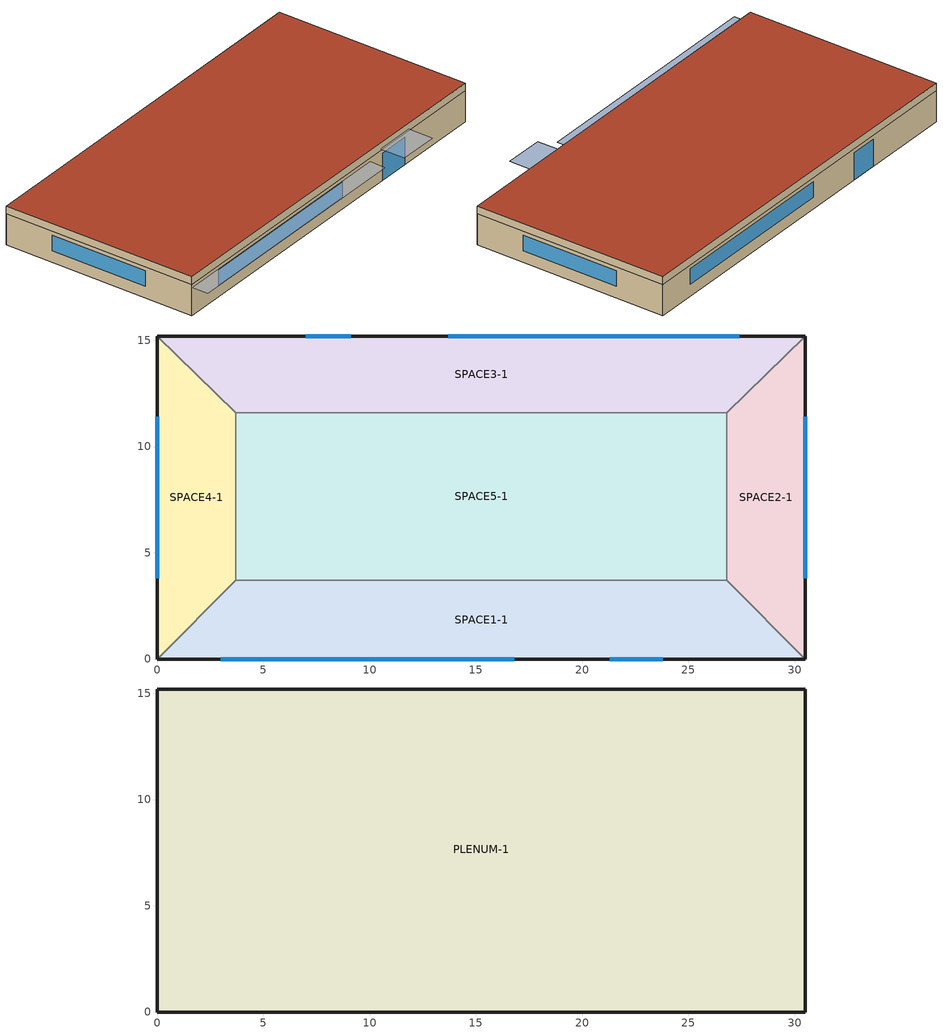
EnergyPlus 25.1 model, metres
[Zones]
SPACE1-1
 floor ground (FLOOR-SLAB-1): 26.8,3.7 30.5,0 0,0 3.7,3.7 z0
 wall outside (WALL-1): 0,0 30.5,0 z0:2.4
 wall to SPACE2-1 (INT-WALL-1): 30.5,0 26.8,3.7 z0:2.4
 wall to SPACE4-1 (INT-WALL-1): 3.7,3.7 0,0 z0:2.4
 wall to SPACE5-1 (INT-WALL-1): 26.8,3.7 3.7,3.7 z0:2.4
 window (Dbl Clr 3mm/13mm Air): 3,0 16.8,0 z0.9:2.1
 window (Sgl Grey 3mm): 21.3,0 23.8,0 z0:2.1
SPACE2-1
 floor ground (FLOOR-SLAB-1): 26.8,11.6 30.5,15.2 30.5,0 26.8,3.7 z0
 wall outside (WALL-1): 30.5,0 30.5,15.2 z0:2.4
 wall to SPACE3-1 (INT-WALL-1): 30.5,15.2 26.8,11.6 z0:2.4
 wall to SPACE5-1 (INT-WALL-1): 26.8,11.6 26.8,3.7 z0:2.4
 window (Dbl Clr 3mm/13mm Air): 30.5,3.8 30.5,11.4 z0.9:2.1
SPACE3-1
 floor ground (FLOOR-SLAB-1): 26.8,11.6 3.7,11.6 0,15.2 30.5,15.2 z0
 wall outside (WALL-1): 30.5,15.2 0,15.2 z0:2.4
 wall to SPACE4-1 (INT-WALL-1): 0,15.2 3.7,11.6 z0:2.4
 wall to SPACE5-1 (INT-WALL-1): 3.7,11.6 26.8,11.6 z0:2.4
 window (Dbl Clr 3mm/13mm Air): 27.4,15.2 13.7,15.2 z0.9:2.1
 window (Sgl Grey 3mm): 9.1,15.2 7,15.2 z0:2.1
SPACE4-1
 floor ground (FLOOR-SLAB-1): 3.7,3.7 0,0 0,15.2 3.7,11.6 z0
 wall outside (WALL-1): 0,15.2 0,0 z0:2.4
 wall to SPACE5-1 (INT-WALL-1): 3.7,3.7 3.7,11.6 z0:2.4
 window (Dbl Clr 3mm/13mm Air): 0,11.4 0,3.8 z0.9:2.1
SPACE5-1
 floor ground (FLOOR-SLAB-1): 26.8,11.6 26.8,3.7 3.7,3.7 3.7,11.6 z0
PLENUM-1
 floor to SPACE1-1 (CLNG-1): 26.8,3.7 30.5,0 0,0 3.7,3.7 z2.4
 floor to SPACE2-1 (CLNG-1): 26.8,11.6 30.5,15.2 30.5,0 26.8,3.7 z2.4
 floor to SPACE3-1 (CLNG-1): 26.8,11.6 3.7,11.6 0,15.2 30.5,15.2 z2.4
 floor to SPACE4-1 (CLNG-1): 3.7,3.7 0,0 0,15.2 3.7,11.6 z2.4
 floor to SPACE5-1 (CLNG-1): 26.8,11.6 26.8,3.7 3.7,3.7 3.7,11.6 z2.4
 wall outside (WALL-1): 0,0 30.5,0 30.5,15.2 0,15.2 0,0 z2.4:3
 roof outside (ROOF-1): 0,15.2 0,0 30.5,0 30.5,15.2 z3
shading: 0,-1.3 0,0 19.8,0 19.8,-1.3 z2.2; 21,-2 21,0 24.1,0 24.1,-2 z2.6
[Building]
Building: North Axis {deg}=30; Terrain=City; Loads Convergence Tolerance Value {W}=0.04; Temperature Convergence Tolerance Value {deltaC}=0.4; Solar Distribution=FullExterior; Maximum Number of Warmup Days=25; Minimum Number of Warmup Days=6
[Site:Location]
CHICAGO_IL_USA TMY2-94846: Latitude {deg}=41.78; Longitude {deg}=-87.75; Time Zone {hr}=-6; Elevation {m}=190
[SizingPeriod:DesignDay] Day of Month=21; Humidity Condition Type=Wetbulb; Barometric Pressure {Pa}=99063; Rain Indicator=No; Snow Indicator=No; Daylight Saving Time Indicator=No; Solar Model Indicator=ASHRAEClearSky
Name | Month | Day Type | Maximum Dry-Bulb Temperature {C} | Daily Dry-Bulb Temperature Range {deltaC} | Wetbulb or DewPoint at Maximum Dry-Bulb {C} | Wind Speed {m/s} | Wind Direction {deg} | Sky Clearness
CHICAGO_IL_USA Annual Heating 99% Design Conditions DB | 1 | WinterDesignDay | -17.3 | 0 | -17.3 | 4.9 | 270 | 0
CHICAGO_IL_USA Annual Cooling 1% Design Conditions DB/MCWB | 7 | SummerDesignDay | 31.5 | 10.7 | 23 | 5.3 | 230 | 1
[Site:GroundTemperature:BuildingSurface]
21.5, 21.4, 21.5, 21.5, 22, 22.9, 23, 23.1, 23.1, 22.2, 21.7, 21.6
[Material] Thermal Absorptance=0.9
Name | Roughness | Thickness {m} | Conductivity {W/m-K} | Density {kg/m3} | Specific Heat {J/kg-K} | Solar Absorptance | Visible Absorptance
RG01 | Rough | 0.0127 | 1.442 | 881 | 1674 | 0.65 | 0.65
BR01 | VeryRough | 0.0095 | 0.162 | 1121 | 1464 | 0.7 | 0.7
IN46 | VeryRough | 0.0762 | 0.023 | 24 | 1590 | 0.5 | 0.5
WD01 | MediumSmooth | 0.0191 | 0.115 | 513 | 1381 | 0.78 | 0.78
PW03 | MediumSmooth | 0.0127 | 0.115 | 545 | 1213 | 0.78 | 0.78
IN02 | Rough | 0.0901 | 0.043 | 10 | 837 | 0.75 | 0.75
GP01 | MediumSmooth | 0.0127 | 0.16 | 801 | 837 | 0.75 | 0.75
GP02 | MediumSmooth | 0.0159 | 0.16 | 801 | 837 | 0.75 | 0.75
CC03 | MediumRough | 0.1016 | 1.31 | 2243 | 837 | 0.65 | 0.65
[Material:NoMass]
MAT-CLNG-1: Roughness=Rough; Thermal Resistance {m2-K/W}=0.652259; Thermal Absorptance=0.65; Solar Absorptance=0.65; Visible Absorptance=0.65
[Material:AirGap]
AL21: Thermal Resistance {m2-K/W}=0.157
[Construction]
ROOF-1: RG01, BR01, IN46, WD01
WALL-1: WD01, PW03, IN02, GP01
CLNG-1: MAT-CLNG-1
FLOOR-SLAB-1: CC03
INT-WALL-1: GP02, AL21, GP02
Dbl Clr 3mm/13mm Air: CLEAR 3MM, AIR 13MM, CLEAR 3MM
Sgl Grey 3mm: GREY 3MM
[WindowMaterial:Gas]
AIR 13MM: Gas Type=Air; Thickness {m}=0.0127
[WindowMaterial:Glazing] Optical Data Type=SpectralAverage; Thickness {m}=0.003; Infrared Transmittance at Normal Incidence=0; Front Side Infrared Hemispherical Emissivity=0.84; Back Side Infrared Hemispherical Emissivity=0.84; Conductivity {W/m-K}=0.9
Name | Solar Transmittance at Normal Incidence | Front Side Solar Reflectance at Normal Incidence | Back Side Solar Reflectance at Normal Incidence | Visible Transmittance at Normal Incidence | Front Side Visible Reflectance at Normal Incidence | Back Side Visible Reflectance at Normal Incidence
CLEAR 3MM | 0.837 | 0.075 | 0.075 | 0.898 | 0.081 | 0.081
GREY 3MM | 0.626 | 0.061 | 0.061 | 0.611 | 0.061 | 0.061
[Zone] Type=1; Multiplier=1
Name | Ceiling Height {m} | Volume {m3}
PLENUM-1 | 0.6096 | 283.2
SPACE1-1; SPACE3-1 | 2.4384 | 239.247
SPACE2-1; SPACE4-1 | 2.4384 | 103.311
SPACE5-1 | 2.4384 | 447.683
[ZoneInfiltration:DesignFlowRate] Schedule=INFIL-SCH; Design Flow Rate Calculation Method=flow/zone; Constant Term Coefficient=0; Temperature Term Coefficient=0; Velocity Term Coefficient=0.2237; Velocity Squared Term Coefficient=0
Name | Zone or ZoneList or Space or SpaceList | Design Flow Rate {m3/s}
SPACE1-1 Infil 1 | SPACE1-1 | 0.0167
SPACE2-1 Infil 1 | SPACE2-1 | 0.00717
SPACE3-1 Infil 1 | SPACE3-1 | 0.0167
SPACE4-1 Infil 1 | SPACE4-1 | 0.00717
SPACE5-1 Infil 1 | SPACE5-1 | 0.031089
[People] Number of People Schedule=OCCUPY-1; Number of People Calculation Method=people; Fraction Radiant=0.3; Activity Level Schedule=ActSchd
Name | Zone or ZoneList or Space or SpaceList | Number of People
SPACE1-1 People 1 | SPACE1-1 | 11
SPACE2-1 People 1 | SPACE2-1 | 5
SPACE3-1 People 1 | SPACE3-1 | 11
SPACE4-1 People 1 | SPACE4-1 | 5
SPACE5-1 People 1 | SPACE5-1 | 20
[Lights] Schedule=LIGHTS-1; Design Level Calculation Method=LightingLevel; Return Air Fraction=0; Fraction Radiant=0.59; Fraction Visible=0.2; Fraction Replaceable=0
Name | Zone or ZoneList or Space or SpaceList | Lighting Level {W}
SPACE1-1 Lights 1 | SPACE1-1 | 1584
SPACE2-1 Lights 1 | SPACE2-1 | 684
SPACE3-1 Lights 1 | SPACE3-1 | 1584
SPACE4-1 Lights 1 | SPACE4-1 | 684
SPACE5-1 Lights 1 | SPACE5-1 | 2964
[ElectricEquipment] Schedule=EQUIP-1; Design Level Calculation Method=EquipmentLevel; Fraction Latent=0; Fraction Radiant=0.3; Fraction Lost=0
Name | Zone or ZoneList or Space or SpaceList | Design Level {W}
SPACE1-1 ElecEq 1 | SPACE1-1 | 1056
SPACE2-1 ElecEq 1 | SPACE2-1 | 456
SPACE3-1 ElecEq 1 | SPACE3-1 | 1056
SPACE4-1 ElecEq 1 | SPACE4-1 | 456
SPACE5-1 ElecEq 1 | SPACE5-1 | 1976
[HVACTemplate:Thermostat]
All Zones: Heating Setpoint Schedule=Htg-SetP-Sch; Cooling Setpoint Schedule=Clg-SetP-Sch
[HVACTemplate:Zone:VRF] Template Thermostat=All Zones; Rated Total Heating Capacity Sizing Ratio {W/W}=1; Cooling Supply Air Flow Rate {m3/s}=autosize; No Cooling Supply Air Flow Rate {m3/s}=autosize; Heating Supply Air Flow Rate {m3/s}=autosize; No Heating Supply Air Flow Rate {m3/s}=autosize; Cooling Outdoor Air Flow Rate {m3/s}=autosize; Heating Outdoor Air Flow Rate {m3/s}=autosize; No Load Outdoor Air Flow Rate {m3/s}=autosize; Outdoor Air Method=Flow/Person; Outdoor Air Flow Rate per Person {m3/s}=0.00944; Supply Fan Operating Mode Schedule=FanAvailSched; Supply Air Fan placement=BlowThrough; Supply Fan Total Efficiency=0.7; Supply Fan Delta Pressure {Pa}=75; Supply Fan Motor Efficiency=0.9; Cooling Coil Type=VariableRefrigerantFlowDX; Cooling Coil Gross Rated Total Capacity {W}=autosize; Cooling Coil Gross Rated Sensible Heat Ratio=autosize; Heat Pump Heating Coil Type=VariableRefrigerantFlowDX; Heat Pump Heating Coil Gross Rated Capacity {W}=autosize; Zone Cooling Design Supply Air Temperature Input Method=SupplyAirTemperature; Zone Cooling Design Supply Air Temperature {C}=14; Zone Cooling Design Supply Air Temperature Difference {deltaC}=11.11; Zone Heating Design Supply Air Temperature Input Method=SupplyAirTemperature; Zone Heating Design Supply Air Temperature {C}=50; Zone Heating Design Supply Air Temperature Difference {deltaC}=30; Baseboard Heating Type=None; Baseboard Heating Capacity {W}=autosize
Name | Template VRF System
SPACE1-1; SPACE2-1; SPACE3-1; SPACE4-1 | VRF Sys 1 Water Source
SPACE5-1 | VRF Sys 2 Air Source
[HVACTemplate:System:VRF] Gross Rated Total Cooling Capacity {W}=autosize; Gross Rated Cooling COP {W/W}=3.3; Minimum Outdoor Temperature in Cooling Mode {C}=-6; Maximum Outdoor Temperature in Cooling Mode {C}=43; Gross Rated Heating Capacity {W}=autosize; Rated Heating Capacity Sizing Ratio {W/W}=1; Gross Rated Heating COP {W/W}=3.4; Minimum Heat Pump Part-Load Ratio=0.15; Heat Pump Waste Heat Recovery=No; Equivalent Piping Length used for Piping Correction Factor in Cooling Mode {m}=30; Vertical Height used for Piping Correction Factor {m}=10; Equivalent Piping Length used for Piping Correction Factor in Heating Mode {m}=30; Crankcase Heater Power per Compressor {W}=33; Number of Compressors=2; Ratio of Compressor Size to Total Compressor Capacity {W/W}=0.5; Maximum Outdoor Dry-bulb Temperature for Crankcase Heater {C}=5; Defrost Strategy=Resistive; Defrost Control=Timed; Defrost Time Period Fraction=0.058333; Resistive Defrost Heater Capacity {W}=autosize; Maximum Outdoor Dry-bulb Temperature for Defrost Operation {C}=5; Water Condenser Volume Flow Rate {m3/s}=autosize; Evaporative Condenser Effectiveness=0.9; Evaporative Condenser Air Flow Rate {m3/s}=autosize; Basin Heater Setpoint Temperature {C}=2; Fuel Type=Electricity; Minimum Outdoor Temperature in Heat Recovery Mode {C}=-15; Maximum Outdoor Temperature in Heat Recovery Mode {C}=45
Name | Minimum Outdoor Temperature in Heating Mode {C} | Maximum Outdoor Temperature in Heating Mode {C} | Master Thermostat Priority Control Type | Condenser Type | Zone Name for Master Thermostat Location
VRF Sys 1 Water Source | -20 | 30 | LoadPriority | WaterCooled
VRF Sys 2 Air Source | -25 | 25 | MasterThermostatPriority | AirCooled | SPACE5-1
[HVACTemplate:Plant:MixedWaterLoop]
Only Water Loop: Pump Control Type=Intermittent; Operation Scheme Type=Default; High Temperature Design Setpoint {C}=30; Low Temperature Design Setpoint {C}=20; Water Pump Configuration=ConstantFlow; Water Pump Rated Head {Pa}=179352
[HVACTemplate:Plant:Tower]
Main Tower: Tower Type=SingleSpeed; High Speed Nominal Capacity {W}=autosize; High Speed Fan Power {W}=autosize; Low Speed Nominal Capacity {W}=autosize; Low Speed Fan Power {W}=autosize; Free Convection Capacity {W}=autosize; Priority=1
[HVACTemplate:Plant:Boiler]
Main Boiler: Boiler Type=HotWaterBoiler; Capacity {W}=autosize; Efficiency=0.8; Fuel Type=NaturalGas; Priority=1
[Schedule:Compact]
OCCUPY-1: Through: 12/31, For: WeekDays SummerDesignDay CustomDay1 CustomDay2, Until: 8:00, 0, Until: 11:00, 1, Until: 12:00, 0.8, Until: 13:00, 0.4, Until: 14:00, 0.8, Until: 18:00, 1, Until: 19:00, 0.5, Until: 21:00, 0.1, Until: 24:00, 0, For: Weekends WinterDesignDay Holiday, Until: 24:00, 0
LIGHTS-1: Through: 12/31, For: WeekDays SummerDesignDay CustomDay1 CustomDay2, Until: 8:00, 0.05, Until: 9:00, 0.9, Until: 10:00, 0.95, Until: 11:00, 1, Until: 12:00, 0.95, Until: 13:00, 0.8, Until: 14:00, 0.9, Until: 18:00, 1, Until: 19:00, 0.6, Until: 21:00, 0.4, Until: 24:00, 0.05, For: Weekends WinterDesignDay Holiday, Until: 24:00, 0.05
EQUIP-1: Through: 12/31, For: WeekDays SummerDesignDay CustomDay1 CustomDay2, Until: 8:00, 0.02, Until: 9:00, 0.4, Until: 14:00, 0.9, Until: 15:00, 0.8, Until: 16:00, 0.7, Until: 18:00, 0.5, Until: 21:00, 0.3, Until: 24:00, 0.02, For: Weekends WinterDesignDay Holiday, Until: 24:00, 0.02
INFIL-SCH: Through: 12/31, For: WeekDays CustomDay1 CustomDay2, Until: 7:00, 1, Until: 21:00, 0, Until: 24:00, 1, For: Weekends Holiday, Until: 24:00, 1, For: SummerDesignDay, Until: 24:00, 1, For: WinterDesignDay, Until: 24:00, 1
ActSchd: Through: 12/31, For: AllDays, Until: 24:00, 117.24
FanAvailSched: Through: 12/31, For: WeekDays CustomDay1 CustomDay2, Until: 7:00, 0, Until: 21:00, 1, Until: 24:00, 0, For: Weekends Holiday, Until: 24:00, 0, For: SummerDesignDay, Until: 24:00, 1, For: WinterDesignDay, Until: 24:00, 1
Htg-SetP-Sch: Through: 12/31, For: WeekDays CustomDay1 CustomDay2, Until: 6:00, 13, Until: 7:00, 18, Until: 21:00, 23, Until: 24:00, 13, For: WeekEnds Holiday, Until: 24:00, 13, For: SummerDesignDay, Until: 24:00, 13, For: WinterDesignDay, Until: 24:00, 23
Clg-SetP-Sch: Through: 12/31, For: WeekDays CustomDay1 CustomDay2, Until: 7:00, 32, Until: 21:00, 24, Until: 24:00, 32, For: WeekEnds Holiday, Until: 24:00, 32, For: SummerDesignDay, Until: 24:00, 24, For: WinterDesignDay, Until: 24:00, 32
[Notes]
HVACTemplate-5ZoneVRF.idf
Basic file description:  1 story building divided into 4 exterior and one interior conditioned zones and plenum
illustrates the use of HVACTemplate objects to define zone thermostats and
and variable refrigerant flow (VRF) systems, one air-cooled, and one
water-cooled served by a condenser loop with a boiler and cooling tower.
Highlights:              HVACTemplate thermostats, VRF, chiller, condenser loop with boiler and tower
Simulation Location/Run: CHICAGO_IL_USA TMY2-94846, 2 design days, 2 run periods,
Run Control executes the run periods using the weather file
Location:                Chicago, IL
Design Days:             CHICAGO_IL_USA Annual Heating 99% Design Conditions DB, MaxDB= -17.3°C
CHICAGO_IL_USA Annual Cooling 1% Design Conditions, MaxDB=  31.5°C MCWB=  23.0°C
Run Period (Weather File): Winter 1/14, Summer 7/7, CHICAGO_IL_USA TMY2-94846
Run Control:             Zone and System sizing with weather file run control (no design days run)
Building: Single floor rectangular building 100 ft x 50 ft. 5 zones - 4 exterior, 1 interior, zone height 8 feet.
Exterior zone depth is 12 feet. There is a 2 foot high return plenum: the overall building height is
10 feet. There are windows on all 4 facades; the south and north facades have glass doors.
The south facing glass is shaded by overhangs. The walls are woodshingle over plywood, R11 insulation,
and gypboard. The roof is a gravel built up roof with R-3 mineral board insulation and plywood sheathing.
The windows are of various single and double pane construction with 3mm and 6mm glass and either 6mm or
13mm argon or air gap.  The window to wall ratio is approximately 0.29.
The south wall and door have overhangs.
The building is oriented 30 degrees east of north.
Floor Area:        463.6 m2 (5000 ft2)
Number of Stories: 1
Zone Description Details:
Internal gains description:     lighting is 1.5 watts/ft2, office equip is 1.0 watts/ft2. There is 1 occupant
per 100 ft2 of floor area. The infiltration is 0.25 air changes per hour.
Interzone Surfaces:             6 interzone surfaces (see diagram)
Internal Mass:                  None
Windows:                        4 ea.: 1) Double pane clear, 3mm glass, 13mm air gap
2) Double pane clear, 3mm glass, 13mm argon gap
3) Double pane clear, 6mm glass, 6mm air gap
4) Double pane lowE,  6mm lowE glass outside, 6mm air gap, 6mm clear glass
Doors:                          2 ea.:    Single pane grey,  3mm glass
Detached Shading:               None
Daylight:                       None
Natural Ventilation:            None
Compact Schedules:              Yes
HVAC:                           Standard VAV system with outside air economizer, hot water reheat coils,
central chilled water cooling coil. Central Plant is single hot water
boiler, electric compression chiller with water cooled condenser.
All equipment is autosized.
Zonal Equipment:                Yes
Central Air Handling Equipment: No
System Equipment Autosize:      Yes
Purchased Cooling:              None
Purchased Heating:              None
Pumps:                          Yes
Boilers:                        Yes
Standard Reports:               AllSummary
Timestep or Hourly Variables:   Hourly
Time bins Report:               None
HTML Report:                    Yes
Environmental Emissions:        None
Utility Tariffs:                None
